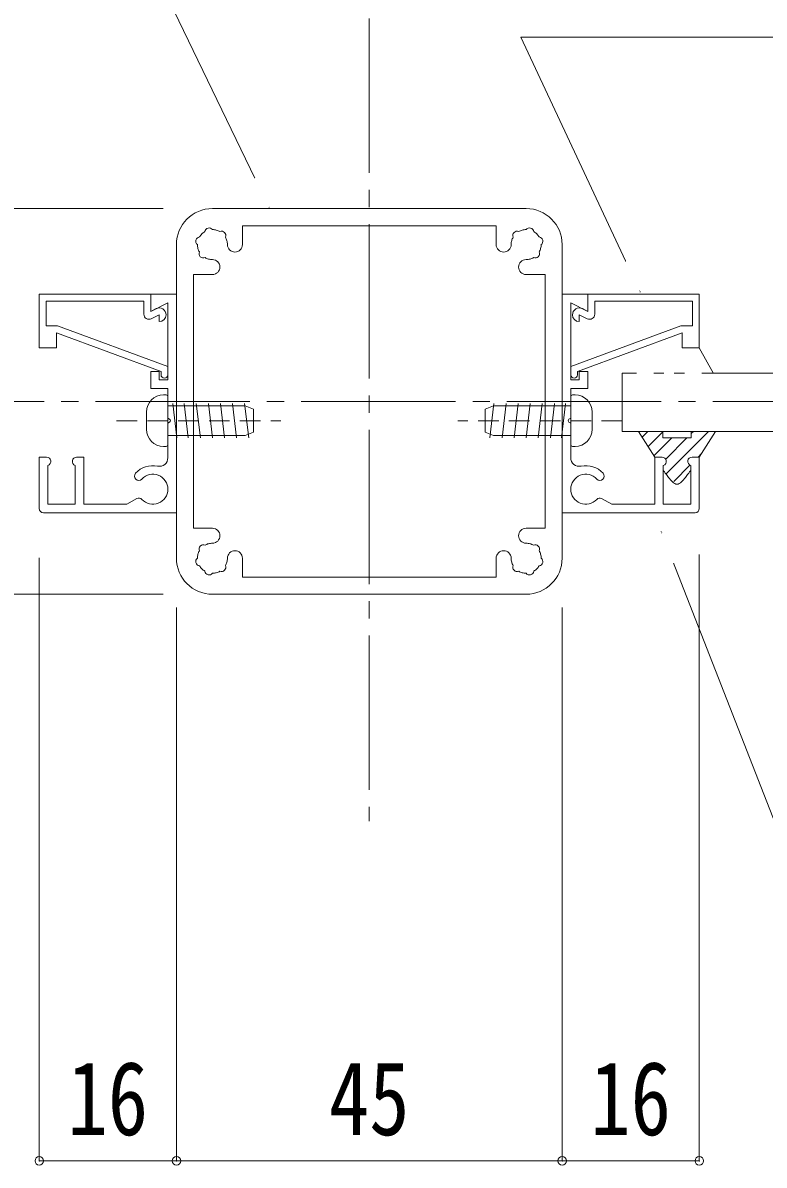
# Model space of a CAD drawing. Units: millimetres at full size; details may follow other scales. Extents: x -3135 to 4022, y -814 to 1448.
# Drawn here: x 2222.1 to 2395.1, y 951.3 to 1217.9 of the extents above; entities that cross this region are included whole.
import ezdxf
from ezdxf.enums import TextEntityAlignment as Align

# ---------------------------------------------------------------- set-up
doc = ezdxf.new("R2010")
doc.units = ezdxf.units.MM
doc.header["$LTSCALE"] = 4
doc.header["$PDMODE"] = 32
doc.header["$PDSIZE"] = 2
for name, pattern in [('CHAIN2', [12, 9, -1, 1, -1]), ('DASHED1', [1.8, 1.2, -0.6]), ('DOUBLE_CHAIN2', [12.8, 9, -1, 0.6, -0.6, 0.6, -1])]:
    doc.linetypes.add(name, pattern=pattern)
for name, color, linetype, lineweight in [('0-0_0', 7, 'Continuous', 18), ('0-1_1手摺寸法', 3, 'Continuous', 18), ('0-2_2A', 1, 'DOUBLE_CHAIN2', 18), ('0-5_3中心線', 2, 'CHAIN2', 18), ('0-6_41ｱﾙﾐ', 6, 'Continuous', 18), ('0-7_42ｱﾙﾐ部品', 6, 'Continuous', 18), ('0-8_51破線ｱﾙﾐ', 3, 'DASHED1', 18), ('0-9_6ﾊｯﾁﾝｸﾞ', 4, 'Continuous', 9), ('0-B_CYAN', 4, 'Continuous', 9), ('1-0_アンカー', 4, 'Continuous', 9)]:
    doc.layers.add(name, color=color, linetype=linetype, lineweight=lineweight)
doc.styles.add('ＭＳ ゴシック', font='')
doc.styles.get('ＭＳ ゴシック').set_extended_font_data('MS Gothic')

msp = doc.modelspace()

# ---------------------------------------------------------------- linework, layer by layer
at = {"layer": '0-0_0'}
for points in [[(2279.685, 1174.553), (2227.376, 1282.99), (2121.342, 1282.99)], [(2366.158, 1155.053), (2338.314, 1214.552), (2460.965, 1214.552)], [(2371.09, 1099.173), (2407.727, 1005.464), (2530.248, 1005.464)]]:
    msp.add_lwpolyline(points, dxfattribs=at)
at = {"layer": '0-1_1手摺寸法'}
for p, q in [((2254.866, 1174.553), (2112.636, 1174.553)), ((2379.966, 1093.81), (2379.966, 952.296)), ((2225.966, 1093.053), (2225.966, 952.296)), ((2254.866, 1084.553), (2112.636, 1084.553)), ((2257.966, 1081.453), (2257.966, 952.296)), ((2257.966, 1081.453), (2257.966, 952.296)), ((2347.966, 1081.453), (2347.966, 952.296)), ((2347.966, 1081.453), (2347.966, 952.296)), ((2225.966, 952.296), (2257.966, 952.296)), ((2253.366, 952.296), (2230.566, 952.296)), ((2257.966, 952.296), (2347.966, 952.296)), ((2343.366, 952.296), (2262.566, 952.296)), ((2379.966, 952.296), (2347.966, 952.296)), ((2352.566, 952.296), (2375.366, 952.296))]:
    msp.add_line(p, q, dxfattribs=at)
for p in [(2225.966, 952.296), (2257.966, 952.296), (2347.966, 952.296), (2379.966, 952.296)]:
    msp.add_point(p, dxfattribs=at)
at = {"layer": '0-2_2A'}
msp.add_line((2361.966, 1122.553), (2570.124, 1122.553), dxfattribs=at)
msp.add_lwpolyline([(2570.124, 1136.153), (2361.966, 1136.153), (2361.966, 1122.553)], dxfattribs=at)
at = {"layer": '0-5_3中心線'}
for p, q in [((2302.966, 1314.904), (2302.966, 1031.562)), ((2191.09, 1129.553), (2983.58, 1129.553))]:
    msp.add_line(p, q, dxfattribs=at)
at = {"layer": '0-6_41ｱﾙﾐ'}
for p, q in [((2225.966, 1154.553), (2251.966, 1154.553)), ((2225.966, 1142.053), (2225.966, 1154.553)), ((2251.966, 1154.553), (2251.966, 1150.553)), ((2257.966, 1154.553), (2251.966, 1154.553)), ((2251.966, 1150.553), (2251.966, 1154.553)), ((2257.966, 1154.553), (2257.966, 1103.553)), ((2347.966, 1154.553), (2347.966, 1103.553)), ((2347.966, 1154.553), (2353.966, 1154.553)), ((2353.966, 1154.553), (2353.966, 1150.553)), ((2353.966, 1150.553), (2353.966, 1154.553)), ((2379.966, 1154.553), (2353.966, 1154.553)), ((2379.966, 1142.053), (2379.966, 1154.553)), ((2227.566, 1152.953), (2250.366, 1152.953)), ((2227.566, 1147.153), (2227.566, 1152.953)), ((2250.366, 1149.906), (2250.366, 1152.953)), ((2251.966, 1150.553), (2255.966, 1152.553)), ((2255.966, 1134.553), (2255.966, 1152.553)), ((2349.966, 1134.553), (2349.966, 1152.553)), ((2353.966, 1150.553), (2349.966, 1152.553)), ((2378.366, 1152.953), (2355.566, 1152.953)), ((2355.566, 1149.906), (2355.566, 1152.953)), ((2378.366, 1147.153), (2378.366, 1152.953)), ((2253.251, 1151.195), (2251.966, 1150.553)), ((2253.966, 1149.764), (2252.103, 1148.832)), ((2253.966, 1148.164), (2253.966, 1149.764)), ((2351.966, 1149.764), (2353.83, 1148.832)), ((2351.966, 1148.164), (2351.966, 1149.764)), ((2352.682, 1151.195), (2353.966, 1150.553)), ((2227.566, 1147.153), (2230.252, 1147.153)), ((2230.252, 1147.153), (2255.966, 1137.668)), ((2375.681, 1147.153), (2349.966, 1137.668)), ((2378.366, 1147.153), (2375.681, 1147.153)), ((2229.966, 1145.553), (2254.366, 1136.553)), ((2229.966, 1142.053), (2229.966, 1145.553)), ((2375.966, 1145.553), (2351.566, 1136.553)), ((2375.966, 1142.053), (2375.966, 1145.553)), ((2225.966, 1142.053), (2229.966, 1142.053)), ((2379.966, 1142.053), (2375.966, 1142.053)), ((2251.966, 1136.553), (2251.966, 1132.553)), ((2253.966, 1136.553), (2251.966, 1136.553)), ((2253.966, 1136.553), (2253.966, 1134.553)), ((2254.366, 1135.753), (2254.366, 1136.553)), ((2255.966, 1137.668), (2255.966, 1135.753)), ((2349.966, 1137.668), (2349.966, 1135.753)), ((2351.566, 1135.753), (2351.566, 1136.553)), ((2351.966, 1136.553), (2351.966, 1134.553)), ((2351.966, 1136.553), (2353.966, 1136.553)), ((2353.966, 1136.553), (2353.966, 1132.553)), ((2255.966, 1134.553), (2253.966, 1134.553)), ((2349.966, 1134.553), (2351.966, 1134.553)), ((2251.966, 1132.553), (2255.966, 1132.553)), ((2255.966, 1132.553), (2255.966, 1125.653)), ((2353.966, 1132.553), (2349.966, 1132.553)), ((2349.966, 1132.553), (2349.966, 1125.653)), ((2255.966, 1129.553), (2255.966, 1125.653)), ((2349.966, 1129.553), (2349.966, 1125.653)), ((2256.38, 1125.391), (2255.966, 1125.653)), ((2349.552, 1125.391), (2349.966, 1125.653)), ((2256.38, 1124.715), (2255.966, 1124.453)), ((2255.966, 1124.453), (2255.966, 1116.902)), ((2255.966, 1124.453), (2255.966, 1116.902)), ((2349.552, 1124.715), (2349.966, 1124.453)), ((2349.966, 1124.453), (2349.966, 1116.902)), ((2349.966, 1124.453), (2349.966, 1116.902)), ((2225.966, 1105.31), (2225.966, 1116.553)), ((2227.666, 1116.553), (2225.966, 1116.553)), ((2227.966, 1105.553), (2227.966, 1114.599)), ((2234.366, 1105.553), (2234.366, 1114.599)), ((2236.366, 1116.553), (2234.666, 1116.553)), ((2236.366, 1105.553), (2236.366, 1116.553)), ((2255.966, 1116.402), (2255.966, 1116.902)), ((2349.966, 1116.402), (2349.966, 1116.902)), ((2369.566, 1105.553), (2369.566, 1116.553)), ((2369.566, 1116.553), (2371.266, 1116.553)), ((2371.566, 1105.553), (2371.566, 1114.599)), ((2377.966, 1105.553), (2377.966, 1114.599)), ((2378.266, 1116.553), (2379.966, 1116.553)), ((2379.966, 1105.31), (2379.966, 1116.553)), ((2248.762, 1106.914), (2246.404, 1105.553)), ((2357.171, 1106.914), (2359.528, 1105.553)), ((2225.966, 1105.31), (2225.966, 1104.553)), ((2234.366, 1105.553), (2227.966, 1105.553)), ((2245.002, 1105.553), (2236.366, 1105.553)), ((2246.404, 1105.553), (2236.366, 1105.553)), ((2359.528, 1105.553), (2369.566, 1105.553)), ((2360.93, 1105.553), (2369.566, 1105.553)), ((2371.566, 1105.553), (2377.966, 1105.553)), ((2379.966, 1105.31), (2379.966, 1104.553)), ((2255.966, 1103.553), (2226.966, 1103.553)), ((2257.966, 1103.553), (2226.966, 1103.553)), ((2347.966, 1103.553), (2378.966, 1103.553)), ((2349.966, 1103.553), (2378.966, 1103.553))]:
    msp.add_line(p, q, dxfattribs=at)
for centre, radius, start, end in [((2251.566, 1149.906), 1.2, 180, 296.565), ((2253.966, 1149.764), 1.6, 0, 116.565), ((2253.966, 1149.764), 1.6, 270, 0), ((2351.966, 1149.764), 1.6, 63.435, 180), ((2351.966, 1149.764), 1.6, 180, 270), ((2354.366, 1149.906), 1.2, 243.435, 0), ((2255.166, 1135.753), 0.8, 180, 0), ((2350.766, 1135.753), 0.8, 180, 0), ((2256.166, 1125.053), 0.4, 302.334, 57.666), ((2349.766, 1125.053), 0.4, 122.334, 237.666), ((2227.666, 1115.553), 1, 287.458, 90), ((2234.666, 1115.553), 1, 90, 252.542), ((2252.466, 1109.053), 5.5, 78.463, 137.241), ((2253.966, 1116.402), 2, 258.463, 0), ((2351.966, 1116.402), 2, 180, 281.537), ((2353.466, 1109.053), 5.5, 42.759, 101.537), ((2371.266, 1115.553), 1, 287.458, 90), ((2378.266, 1115.553), 1, 90, 252.542), ((2249.168, 1112.114), 1, 137.682, 316.801), ((2252.466, 1109.053), 3.5, 222.759, 137.241), ((2353.466, 1109.053), 3.5, 42.759, 317.241), ((2356.765, 1112.114), 1, 223.199, 42.318), ((2249.162, 1105.998), 1, 42.759, 113.621), ((2356.77, 1105.998), 1, 66.379, 137.241), ((2226.966, 1104.553), 1, 180, 270), ((2378.966, 1104.553), 1, 270, 0)]:
    msp.add_arc(centre, radius, start, end, dxfattribs=at)
at = {"layer": '0-7_42ｱﾙﾐ部品'}
for p, q in [((2266.366, 1174.553), (2339.566, 1174.553)), ((2339.566, 1174.553), (2266.366, 1174.553)), ((2273.366, 1170.553), (2332.566, 1170.553)), ((2273.366, 1170.553), (2273.366, 1166.153)), ((2332.566, 1170.553), (2273.366, 1170.553)), ((2273.366, 1170.553), (2273.366, 1166.153)), ((2332.566, 1170.553), (2332.566, 1166.153)), ((2332.566, 1170.553), (2332.566, 1166.153)), ((2257.966, 1166.153), (2257.966, 1092.953)), ((2257.966, 1166.153), (2257.966, 1092.953)), ((2347.966, 1166.153), (2347.966, 1092.953)), ((2347.966, 1166.153), (2347.966, 1092.953)), ((2266.366, 1159.153), (2261.966, 1159.153)), ((2261.966, 1159.153), (2261.966, 1099.953)), ((2261.966, 1159.153), (2261.966, 1099.953)), ((2266.366, 1159.153), (2261.966, 1159.153)), ((2339.566, 1159.153), (2343.966, 1159.153)), ((2339.566, 1159.153), (2343.966, 1159.153)), ((2343.966, 1159.153), (2343.966, 1099.953)), ((2343.966, 1159.153), (2343.966, 1099.953)), ((2266.366, 1099.953), (2261.966, 1099.953)), ((2266.366, 1099.953), (2261.966, 1099.953)), ((2339.566, 1099.953), (2343.966, 1099.953)), ((2339.566, 1099.953), (2343.966, 1099.953)), ((2273.366, 1088.553), (2273.366, 1092.953)), ((2332.566, 1088.553), (2332.566, 1092.953)), ((2266.366, 1084.553), (2339.566, 1084.553)), ((2339.566, 1084.553), (2266.366, 1084.553))]:
    msp.add_line(p, q, dxfattribs=at)
for points in [[(2273.366, 1088.553), (2332.566, 1088.553), (2332.566, 1092.953)], [(2332.566, 1088.553), (2273.366, 1088.553), (2273.366, 1092.953)]]:
    msp.add_lwpolyline(points, dxfattribs=at)
for centre, radius, start, end in [((2266.366, 1166.153), 8.4, 90, 180), ((2266.366, 1166.153), 8.4, 90, 180), ((2339.566, 1166.153), 8.4, 0, 90), ((2339.566, 1166.153), 8.4, 0, 90), ((2263.469, 1166.93), 1, 97.024, 165), ((2263.469, 1166.93), 1, 97.024, 165), ((2266.366, 1166.153), 3.5, 135, 149.641), ((2266.366, 1166.153), 3.5, 135, 149.641), ((2266.366, 1166.153), 3.5, 120.359, 135), ((2266.366, 1166.153), 3.5, 120.359, 135), ((2265.59, 1169.051), 1, 105, 172.976), ((2265.59, 1169.051), 1, 105, 172.976), ((2265.59, 1169.051), 1, 37.024, 105), ((2265.59, 1169.051), 1, 37.024, 105), ((2266.366, 1166.153), 3.5, 75, 89.641), ((2266.366, 1166.153), 3.5, 75, 89.641), ((2266.366, 1166.153), 3.5, 60.359, 75), ((2266.366, 1166.153), 3.5, 60.359, 75), ((2268.488, 1168.274), 1, 45, 112.976), ((2268.488, 1168.274), 1, 45, 112.976), ((2268.488, 1168.274), 1, 337.024, 45), ((2268.488, 1168.274), 1, 337.024, 45), ((2266.366, 1166.153), 3.5, 15, 29.641), ((2266.366, 1166.153), 3.5, 15, 29.641), ((2339.566, 1166.153), 3.5, 150.359, 165), ((2339.566, 1166.153), 3.5, 150.359, 165), ((2337.445, 1168.274), 1, 135, 202.976), ((2337.445, 1168.274), 1, 135, 202.976), ((2337.445, 1168.274), 1, 67.024, 135), ((2337.445, 1168.274), 1, 67.024, 135), ((2339.566, 1166.153), 3.5, 105, 119.641), ((2339.566, 1166.153), 3.5, 105, 119.641), ((2339.566, 1166.153), 3.5, 90.359, 105), ((2339.566, 1166.153), 3.5, 90.359, 105), ((2340.343, 1169.051), 1, 75, 142.976), ((2340.343, 1169.051), 1, 75, 142.976), ((2340.343, 1169.051), 1, 7.024, 75), ((2340.343, 1169.051), 1, 7.024, 75), ((2339.566, 1166.153), 3.5, 45, 59.641), ((2339.566, 1166.153), 3.5, 45, 59.641), ((2339.566, 1166.153), 3.5, 30.359, 45), ((2339.566, 1166.153), 3.5, 30.359, 45), ((2342.464, 1166.93), 1, 15, 82.976), ((2342.464, 1166.93), 1, 15, 82.976), ((2263.469, 1166.93), 1, 165, 232.976), ((2263.469, 1166.93), 1, 165, 232.976), ((2266.366, 1166.153), 3.5, 180.359, 195), ((2266.366, 1166.153), 3.5, 180.359, 195), ((2266.366, 1166.153), 3.5, 195, 209.641), ((2266.366, 1166.153), 3.5, 195, 209.641), ((2266.366, 1166.153), 3.5, 0.359, 15), ((2266.366, 1166.153), 3.5, 0.359, 15), ((2271.616, 1166.153), 1.75, 180, 0), ((2271.616, 1166.153), 1.75, 180, 0), ((2334.316, 1166.153), 1.75, 180, 0), ((2334.316, 1166.153), 1.75, 180, 0), ((2339.566, 1166.153), 3.5, 165, 179.641), ((2339.566, 1166.153), 3.5, 165, 179.641), ((2339.566, 1166.153), 3.5, 330.359, 345), ((2339.566, 1166.153), 3.5, 330.359, 345), ((2339.566, 1166.153), 3.5, 345, 359.641), ((2339.566, 1166.153), 3.5, 345, 359.641), ((2342.464, 1166.93), 1, 307.024, 15), ((2342.464, 1166.93), 1, 307.024, 15), ((2264.245, 1164.032), 1, 157.024, 225), ((2264.245, 1164.032), 1, 157.024, 225), ((2264.245, 1164.032), 1, 225, 292.976), ((2264.245, 1164.032), 1, 225, 292.976), ((2266.366, 1166.153), 3.5, 240.359, 255), ((2266.366, 1166.153), 3.5, 240.359, 255), ((2266.366, 1166.153), 3.5, 255, 270), ((2266.366, 1166.153), 3.5, 255, 270), ((2266.366, 1160.903), 1.75, 270, 90), ((2266.366, 1160.903), 1.75, 270, 90), ((2339.566, 1160.903), 1.75, 90, 270), ((2339.566, 1160.903), 1.75, 90, 270), ((2339.566, 1166.153), 3.5, 270, 285), ((2339.566, 1166.153), 3.5, 270, 285), ((2339.566, 1166.153), 3.5, 285, 299.641), ((2339.566, 1166.153), 3.5, 285, 299.641), ((2341.688, 1164.032), 1, 247.024, 315), ((2341.688, 1164.032), 1, 247.024, 315), ((2341.688, 1164.032), 1, 315, 22.976), ((2341.688, 1164.032), 1, 315, 22.976), ((2266.366, 1098.203), 1.75, 270, 90), ((2266.366, 1098.203), 1.75, 270, 90), ((2339.566, 1098.203), 1.75, 90, 270), ((2339.566, 1098.203), 1.75, 90, 270), ((2264.245, 1095.074), 1, 135, 202.976), ((2264.245, 1095.074), 1, 135, 202.976), ((2264.245, 1095.074), 1, 67.024, 135), ((2264.245, 1095.074), 1, 67.024, 135), ((2266.366, 1092.953), 3.5, 105, 119.641), ((2266.366, 1092.953), 3.5, 105, 119.641), ((2266.366, 1092.953), 3.5, 90, 105), ((2266.366, 1092.953), 3.5, 90, 105), ((2339.566, 1092.953), 3.5, 75, 90), ((2339.566, 1092.953), 3.5, 75, 90), ((2339.566, 1092.953), 3.5, 60.359, 75), ((2339.566, 1092.953), 3.5, 60.359, 75), ((2341.688, 1095.074), 1, 45, 112.976), ((2341.688, 1095.074), 1, 45, 112.976), ((2341.688, 1095.074), 1, 337.024, 45), ((2341.688, 1095.074), 1, 337.024, 45), ((2266.366, 1092.953), 3.5, 165, 179.641), ((2266.366, 1092.953), 3.5, 165, 179.641), ((2266.366, 1092.953), 3.5, 150.359, 165), ((2266.366, 1092.953), 3.5, 150.359, 165), ((2271.616, 1092.953), 1.75, 0, 180), ((2271.616, 1092.953), 1.75, 0, 180), ((2334.316, 1092.953), 1.75, 0, 180), ((2334.316, 1092.953), 1.75, 0, 180), ((2339.566, 1092.953), 3.5, 15, 29.641), ((2339.566, 1092.953), 3.5, 15, 29.641), ((2339.566, 1092.953), 3.5, 0.359, 15), ((2339.566, 1092.953), 3.5, 0.359, 15), ((2266.366, 1092.953), 8.4, 180, 270), ((2266.366, 1092.953), 8.4, 180, 270), ((2263.469, 1092.176), 1, 127.024, 195), ((2263.469, 1092.176), 1, 127.024, 195), ((2263.469, 1092.176), 1, 195, 262.976), ((2263.469, 1092.176), 1, 195, 262.976), ((2266.366, 1092.953), 3.5, 210.359, 225), ((2266.366, 1092.953), 3.5, 210.359, 225), ((2266.366, 1092.953), 3.5, 225, 239.641), ((2266.366, 1092.953), 3.5, 225, 239.641), ((2268.488, 1090.832), 1, 315, 22.976), ((2268.488, 1090.832), 1, 315, 22.976), ((2266.366, 1092.953), 3.5, 330.359, 345), ((2266.366, 1092.953), 3.5, 330.359, 345), ((2266.366, 1092.953), 3.5, 345, 359.641), ((2266.366, 1092.953), 3.5, 345, 359.641), ((2339.566, 1092.953), 3.5, 180.359, 195), ((2339.566, 1092.953), 3.5, 180.359, 195), ((2339.566, 1092.953), 3.5, 195, 209.641), ((2339.566, 1092.953), 3.5, 195, 209.641), ((2337.445, 1090.832), 1, 157.024, 225), ((2337.445, 1090.832), 1, 157.024, 225), ((2339.566, 1092.953), 8.4, 270, 0), ((2339.566, 1092.953), 8.4, 270, 0), ((2339.566, 1092.953), 3.5, 300.359, 315), ((2339.566, 1092.953), 3.5, 300.359, 315), ((2339.566, 1092.953), 3.5, 315, 329.641), ((2339.566, 1092.953), 3.5, 315, 329.641), ((2342.464, 1092.176), 1, 277.024, 345), ((2342.464, 1092.176), 1, 277.024, 345), ((2342.464, 1092.176), 1, 345, 52.976), ((2342.464, 1092.176), 1, 345, 52.976), ((2265.59, 1090.055), 1, 187.024, 255), ((2265.59, 1090.055), 1, 187.024, 255), ((2265.59, 1090.055), 1, 255, 322.976), ((2265.59, 1090.055), 1, 255, 322.976), ((2266.366, 1092.953), 3.5, 270.359, 285), ((2266.366, 1092.953), 3.5, 270.359, 285), ((2266.366, 1092.953), 3.5, 285, 299.641), ((2266.366, 1092.953), 3.5, 285, 299.641), ((2268.488, 1090.832), 1, 247.024, 315), ((2268.488, 1090.832), 1, 247.024, 315), ((2337.445, 1090.832), 1, 225, 292.976), ((2337.445, 1090.832), 1, 225, 292.976), ((2339.566, 1092.953), 3.5, 240.359, 255), ((2339.566, 1092.953), 3.5, 240.359, 255), ((2339.566, 1092.953), 3.5, 255, 269.641), ((2339.566, 1092.953), 3.5, 255, 269.641), ((2340.343, 1090.055), 1, 217.024, 285), ((2340.343, 1090.055), 1, 217.024, 285), ((2340.343, 1090.055), 1, 285, 352.976), ((2340.343, 1090.055), 1, 285, 352.976)]:
    msp.add_arc(centre, radius, start, end, dxfattribs=at)
at = {"layer": '0-8_51破線ｱﾙﾐ'}
for p, q in [((2243.981, 1125.053), (2282.288, 1125.053)), ((2361.952, 1125.053), (2323.644, 1125.053))]:
    msp.add_line(p, q, dxfattribs=at)
at = {"layer": '0-9_6ﾊｯﾁﾝｸﾞ'}
for p, q in [((2254.966, 1131.053), (2255.566, 1131.053)), ((2255.966, 1119.453), (2255.966, 1130.653)), ((2349.966, 1119.453), (2349.966, 1130.653)), ((2350.966, 1131.053), (2350.366, 1131.053)), ((2255.966, 1128.553), (2273.966, 1128.553)), ((2258.092, 1121.053), (2257.154, 1129.053)), ((2258.092, 1121.053), (2257.154, 1129.053)), ((2260.726, 1121.053), (2259.788, 1129.053)), ((2260.726, 1121.053), (2259.788, 1129.053)), ((2263.546, 1121.053), (2262.607, 1129.053)), ((2263.546, 1121.053), (2262.607, 1129.053)), ((2266.365, 1121.053), (2265.426, 1129.053)), ((2266.365, 1121.053), (2265.426, 1129.053)), ((2269.184, 1121.053), (2268.246, 1129.053)), ((2269.184, 1121.053), (2268.246, 1129.053)), ((2272.003, 1121.053), (2271.065, 1129.053)), ((2272.003, 1121.053), (2271.065, 1129.053)), ((2274.822, 1121.053), (2273.884, 1129.053)), ((2274.822, 1121.053), (2273.884, 1129.053)), ((2273.966, 1128.553), (2275.966, 1127.725)), ((2331.966, 1128.553), (2329.966, 1127.725)), ((2331.11, 1121.053), (2332.049, 1129.053)), ((2331.11, 1121.053), (2332.049, 1129.053)), ((2349.966, 1128.553), (2331.966, 1128.553)), ((2333.93, 1121.053), (2334.868, 1129.053)), ((2333.93, 1121.053), (2334.868, 1129.053)), ((2336.749, 1121.053), (2337.687, 1129.053)), ((2336.749, 1121.053), (2337.687, 1129.053)), ((2339.568, 1121.053), (2340.506, 1129.053)), ((2339.568, 1121.053), (2340.506, 1129.053)), ((2342.387, 1121.053), (2343.326, 1129.053)), ((2342.387, 1121.053), (2343.326, 1129.053)), ((2345.206, 1121.053), (2346.145, 1129.053)), ((2345.206, 1121.053), (2346.145, 1129.053)), ((2347.841, 1121.053), (2348.779, 1129.053)), ((2347.841, 1121.053), (2348.779, 1129.053)), ((2250.966, 1123.053), (2250.966, 1127.053)), ((2275.966, 1122.382), (2275.966, 1127.725)), ((2329.966, 1122.382), (2329.966, 1127.725)), ((2354.966, 1123.053), (2354.966, 1127.053)), ((2365.766, 1122.553), (2371.442, 1122.553)), ((2369.566, 1116.553), (2365.766, 1122.553)), ((2366.629, 1121.191), (2367.991, 1122.553)), ((2368, 1119.026), (2371.442, 1122.468)), ((2372.179, 1112.599), (2382.133, 1122.553)), ((2378.091, 1122.553), (2383.766, 1122.553)), ((2378.091, 1122.046), (2378.597, 1122.553)), ((2255.966, 1121.553), (2273.966, 1121.553)), ((2273.966, 1121.553), (2275.966, 1122.382)), ((2331.966, 1121.553), (2329.966, 1122.382)), ((2349.966, 1121.553), (2331.966, 1121.553)), ((2369.371, 1116.862), (2373.527, 1121.018)), ((2372.119, 1116.075), (2377.062, 1121.018)), ((2254.966, 1119.053), (2255.566, 1119.053)), ((2350.966, 1119.053), (2350.366, 1119.053)), ((2379.668, 1116.553), (2380.481, 1117.366)), ((2369.566, 1116.553), (2371.266, 1116.553)), ((2371.566, 1114.599), (2371.566, 1113.422)), ((2373.988, 1110.873), (2377.79, 1114.674)), ((2377.966, 1114.599), (2377.966, 1113.422))]:
    msp.add_line(p, q, dxfattribs=at)
for points in [[(2378.266, 1116.553), (2379.966, 1116.553), (2383.766, 1122.553)], [(2371.566, 1113.422), (2371.744, 1113.192), (2371.819, 1113.095), (2371.911, 1112.976), (2372.019, 1112.836), (2372.144, 1112.674), (2372.286, 1112.491), (2372.444, 1112.286), (2372.619, 1112.059), (2372.811, 1111.811), (2373.019, 1111.544), (2373.241, 1111.268), (2373.476, 1110.998), (2373.722, 1110.747), (2373.976, 1110.528), (2374.236, 1110.355), (2374.5, 1110.242), (2374.766, 1110.201), (2375.033, 1110.242), (2375.297, 1110.355), (2375.557, 1110.528), (2375.811, 1110.747), (2376.056, 1110.998), (2376.291, 1111.268), (2376.514, 1111.544), (2376.722, 1111.811), (2376.914, 1112.059), (2377.088, 1112.286), (2377.247, 1112.491), (2377.388, 1112.674), (2377.514, 1112.836), (2377.622, 1112.976), (2377.714, 1113.095), (2377.966, 1113.422)]]:
    msp.add_lwpolyline(points, dxfattribs=at)
for centre, radius, start, end in [((2254.966, 1127.053), 4, 90, 180), ((2255.566, 1130.653), 0.4, 0, 90), ((2350.366, 1130.653), 0.4, 90, 180), ((2350.966, 1127.053), 4, 0, 90), ((2254.966, 1123.053), 4, 180, 270), ((2350.966, 1123.053), 4, 270, 0), ((2255.566, 1119.453), 0.4, 270, 0), ((2350.366, 1119.453), 0.4, 180, 270), ((2371.266, 1115.553), 1, 287.458, 90), ((2378.266, 1115.553), 1, 90, 252.542)]:
    msp.add_arc(centre, radius, start, end, dxfattribs=at)
at = {"layer": '0-B_CYAN'}
msp.add_line((2379.966, 1142.053), (2383.283, 1136.062), dxfattribs=at)
at = {"layer": '1-0_アンカー'}
for p, q in [((2371.442, 1122.553), (2371.442, 1121.018)), ((2378.091, 1122.553), (2378.091, 1121.018)), ((2371.442, 1121.018), (2378.091, 1121.018))]:
    msp.add_line(p, q, dxfattribs=at)

# ---------------------------------------------------------------- texts
at = {"layer": '0-1_1手摺寸法', "color": 7, "style": 'ＭＳ ゴシック', "width": 0.8}
for s, p in [('16', (2232.546, 953.115)), ('45', (2293.546, 953.115)), ('16', (2354.546, 953.115))]:
    msp.add_text(s, height=17.27, dxfattribs=at).set_placement(p, align=Align.BOTTOM_LEFT)

# ---------------------------------------------------------------- next in the draw order: wipeouts: each hides what was drawn before it
for points in [[(2275.011, 1181.046), (2277.514, 1182.252), (2279.685, 1174.553), (2279.685, 1174.553)], [(2361.561, 1161.6), (2364.078, 1162.778), (2366.158, 1155.053), (2366.158, 1155.053)], [(2375.253, 1092.341), (2372.665, 1091.329), (2371.09, 1099.173), (2371.09, 1099.173)]]:
    msp.add_wipeout(points)

doc.saveas('drawing.dxf')
